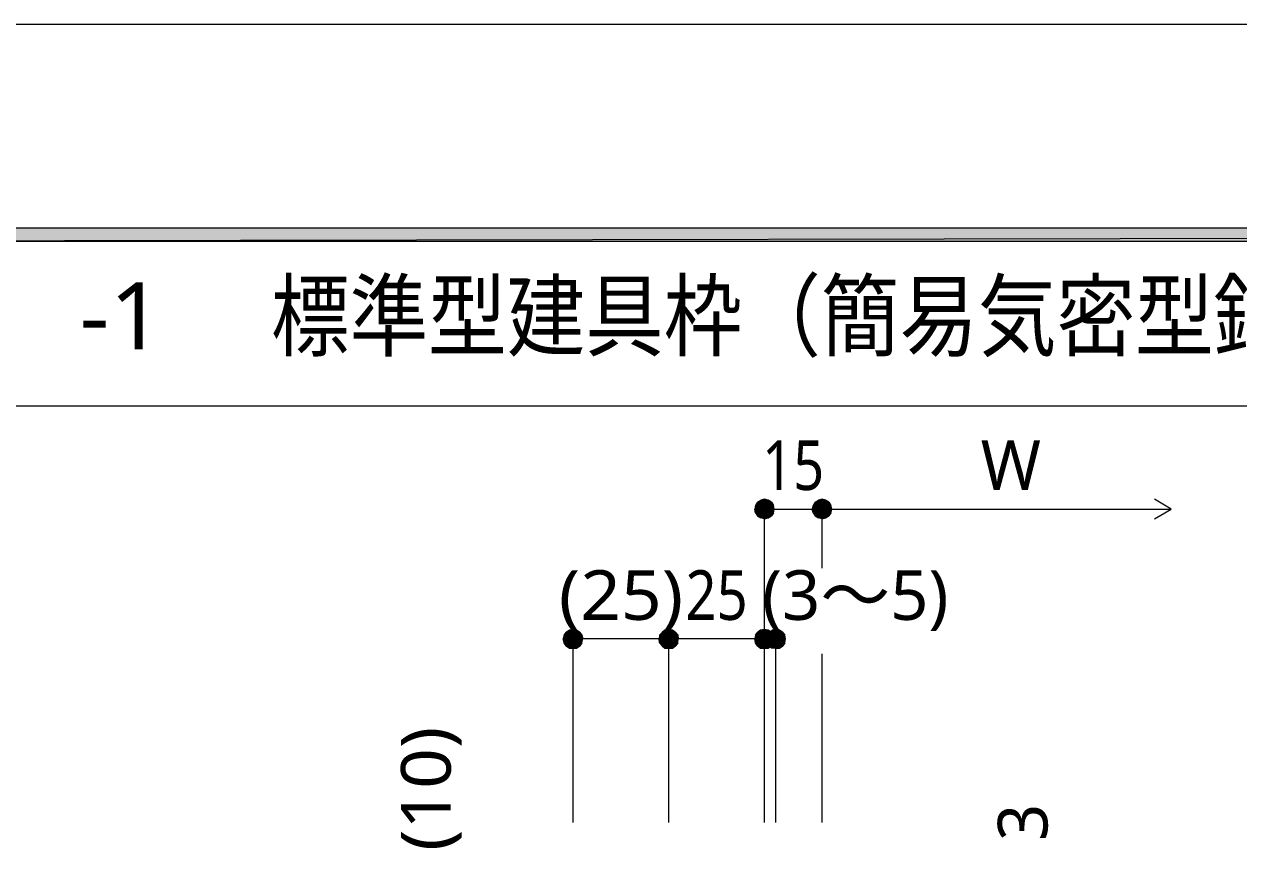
# Model space of a CAD drawing. Header units: millimetres. Extents: x 0 to 420, y 0 to 297.
# Drawn here: x 33.3 to 96.8, y 253.8 to 297 of the extents above; entities that cross this region are included whole.
import ezdxf
from ezdxf.enums import TextEntityAlignment as Align

# ---------------------------------------------------------------- set-up
doc = ezdxf.new("R2010")
doc.units = ezdxf.units.MM
doc.styles.add('kst32b', font='NotoSansJP-Variable.ttf')

msp = doc.modelspace()

# ---------------------------------------------------------------- hatches: boundary and pattern name
h = msp.add_hatch(color=7)
h.paths.add_polyline_path([(394.166, 285.623), (394.166, 286.321), (26.183, 285.623), (394.166, 285.623)])
h.paths.add_polyline_path([(394.166, 286.321), (26.183, 285.623), (26.183, 286.321), (394.166, 286.321)])
h = msp.add_hatch(color=7)
h.paths.add_polyline_path([(71.522, 271.801), (71.48, 271.611), (71.988, 271.611), (71.522, 271.801)])
h.paths.add_polyline_path([(71.48, 271.611), (71.988, 271.611), (71.522, 271.42), (71.48, 271.611)])
h.paths.add_polyline_path([(71.988, 271.611), (71.522, 271.42), (71.628, 271.251), (71.988, 271.611)])
h = msp.add_hatch(color=7)
h.paths.add_polyline_path([(71.988, 272.119), (71.797, 272.076), (71.988, 271.611), (71.988, 272.119)])
h.paths.add_polyline_path([(71.797, 272.076), (71.988, 271.611), (71.628, 271.971), (71.797, 272.076)])
h.paths.add_polyline_path([(71.988, 271.611), (71.628, 271.971), (71.522, 271.801), (71.988, 271.611)])
for points in [[(72.178, 272.076), (71.988, 272.119), (71.988, 271.611), (72.178, 272.076)], [(75.184, 272.076), (74.994, 272.119), (74.994, 271.611), (75.184, 272.076)], [(61.786, 264.329), (61.976, 264.308), (61.976, 264.816), (61.786, 264.329)], [(62.167, 265.282), (61.976, 265.303), (61.976, 264.816), (62.167, 265.282)], [(66.781, 264.329), (66.971, 264.308), (66.971, 264.816), (66.781, 264.329)], [(67.183, 265.282), (66.971, 265.303), (66.971, 264.816), (67.183, 265.282)], [(72.771, 265.282), (72.581, 265.303), (72.581, 264.816), (72.771, 265.282)]]:
    msp.add_hatch(color=7).paths.add_polyline_path(points)
h = msp.add_hatch(color=7)
h.paths.add_polyline_path([(72.496, 271.611), (72.454, 271.801), (71.988, 271.611), (72.496, 271.611)])
h.paths.add_polyline_path([(72.454, 271.801), (71.988, 271.611), (72.348, 271.971), (72.454, 271.801)])
h.paths.add_polyline_path([(71.988, 271.611), (72.348, 271.971), (72.178, 272.076), (71.988, 271.611)])
h = msp.add_hatch(color=7)
h.paths.add_polyline_path([(74.528, 271.801), (74.486, 271.611), (74.994, 271.611), (74.528, 271.801)])
h.paths.add_polyline_path([(74.486, 271.611), (74.994, 271.611), (74.528, 271.42), (74.486, 271.611)])
h.paths.add_polyline_path([(74.994, 271.611), (74.528, 271.42), (74.634, 271.251), (74.994, 271.611)])
h = msp.add_hatch(color=7)
h.paths.add_polyline_path([(74.994, 272.119), (74.803, 272.076), (74.994, 271.611), (74.994, 272.119)])
h.paths.add_polyline_path([(74.803, 272.076), (74.994, 271.611), (74.634, 271.971), (74.803, 272.076)])
h.paths.add_polyline_path([(74.994, 271.611), (74.634, 271.971), (74.528, 271.801), (74.994, 271.611)])
h = msp.add_hatch(color=7)
h.paths.add_polyline_path([(75.502, 271.611), (75.459, 271.801), (74.994, 271.611), (75.502, 271.611)])
h.paths.add_polyline_path([(75.459, 271.801), (74.994, 271.611), (75.353, 271.971), (75.459, 271.801)])
h.paths.add_polyline_path([(74.994, 271.611), (75.353, 271.971), (75.184, 272.076), (74.994, 271.611)])
h = msp.add_hatch(color=7)
h.paths.add_polyline_path([(71.628, 271.251), (71.797, 271.145), (71.988, 271.611), (71.628, 271.251)])
h.paths.add_polyline_path([(71.797, 271.145), (71.988, 271.611), (71.988, 271.103), (71.797, 271.145)])
h.paths.add_polyline_path([(71.988, 271.611), (71.988, 271.103), (72.178, 271.145), (71.988, 271.611)])
h = msp.add_hatch(color=7)
h.paths.add_polyline_path([(72.178, 271.145), (72.348, 271.251), (71.988, 271.611), (72.178, 271.145)])
h.paths.add_polyline_path([(72.348, 271.251), (71.988, 271.611), (72.454, 271.42), (72.348, 271.251)])
h.paths.add_polyline_path([(71.988, 271.611), (72.454, 271.42), (72.496, 271.611), (71.988, 271.611)])
h = msp.add_hatch(color=7)
h.paths.add_polyline_path([(74.634, 271.251), (74.803, 271.145), (74.994, 271.611), (74.634, 271.251)])
h.paths.add_polyline_path([(74.803, 271.145), (74.994, 271.611), (74.994, 271.103), (74.803, 271.145)])
h.paths.add_polyline_path([(74.994, 271.611), (74.994, 271.103), (75.184, 271.145), (74.994, 271.611)])
h = msp.add_hatch(color=7)
h.paths.add_polyline_path([(75.184, 271.145), (75.353, 271.251), (74.994, 271.611), (75.184, 271.145)])
h.paths.add_polyline_path([(75.353, 271.251), (74.994, 271.611), (75.459, 271.42), (75.353, 271.251)])
h.paths.add_polyline_path([(74.994, 271.611), (75.459, 271.42), (75.502, 271.611), (74.994, 271.611)])
h = msp.add_hatch(color=7)
h.paths.add_polyline_path([(61.786, 265.282), (61.616, 265.155), (61.976, 264.816), (61.786, 265.282)])
h.paths.add_polyline_path([(61.616, 265.155), (61.976, 264.816), (61.51, 265.007), (61.616, 265.155)])
h.paths.add_polyline_path([(61.976, 264.816), (61.51, 265.007), (61.468, 264.816), (61.976, 264.816)])
h = msp.add_hatch(color=7)
h.paths.add_polyline_path([(61.51, 265.007), (61.468, 264.816), (61.976, 264.816), (61.51, 265.007)])
h.paths.add_polyline_path([(61.468, 264.816), (61.976, 264.816), (61.51, 264.604), (61.468, 264.816)])
h.paths.add_polyline_path([(61.976, 264.816), (61.51, 264.604), (61.616, 264.456), (61.976, 264.816)])
h = msp.add_hatch(color=7)
h.paths.add_polyline_path([(61.468, 264.816), (61.51, 264.604), (61.976, 264.816), (61.468, 264.816)])
h.paths.add_polyline_path([(61.51, 264.604), (61.976, 264.816), (61.616, 264.456), (61.51, 264.604)])
h.paths.add_polyline_path([(61.976, 264.816), (61.616, 264.456), (61.786, 264.329), (61.976, 264.816)])
h = msp.add_hatch(color=7)
h.paths.add_polyline_path([(61.976, 265.303), (61.786, 265.282), (61.976, 264.816), (61.976, 265.303)])
h.paths.add_polyline_path([(61.786, 265.282), (61.976, 264.816), (61.616, 265.155), (61.786, 265.282)])
h.paths.add_polyline_path([(61.976, 264.816), (61.616, 265.155), (61.51, 265.007), (61.976, 264.816)])
h = msp.add_hatch(color=7)
h.paths.add_polyline_path([(61.616, 264.456), (61.786, 264.329), (61.976, 264.816), (61.616, 264.456)])
h.paths.add_polyline_path([(61.786, 264.329), (61.976, 264.816), (61.976, 264.308), (61.786, 264.329)])
h.paths.add_polyline_path([(61.976, 264.816), (61.976, 264.308), (62.167, 264.329), (61.976, 264.816)])
h = msp.add_hatch(color=7)
h.paths.add_polyline_path([(62.336, 265.155), (62.167, 265.282), (61.976, 264.816), (62.336, 265.155)])
h.paths.add_polyline_path([(62.167, 265.282), (61.976, 264.816), (61.976, 265.303), (62.167, 265.282)])
h.paths.add_polyline_path([(61.976, 264.816), (61.976, 265.303), (61.786, 265.282), (61.976, 264.816)])
h = msp.add_hatch(color=7)
h.paths.add_polyline_path([(62.484, 264.816), (62.442, 265.007), (61.976, 264.816), (62.484, 264.816)])
h.paths.add_polyline_path([(62.442, 265.007), (61.976, 264.816), (62.336, 265.155), (62.442, 265.007)])
h.paths.add_polyline_path([(61.976, 264.816), (62.336, 265.155), (62.167, 265.282), (61.976, 264.816)])
h = msp.add_hatch(color=7)
h.paths.add_polyline_path([(62.442, 264.604), (62.484, 264.816), (61.976, 264.816), (62.442, 264.604)])
h.paths.add_polyline_path([(62.484, 264.816), (61.976, 264.816), (62.442, 265.007), (62.484, 264.816)])
h.paths.add_polyline_path([(61.976, 264.816), (62.442, 265.007), (62.336, 265.155), (61.976, 264.816)])
h = msp.add_hatch(color=7)
h.paths.add_polyline_path([(61.976, 264.308), (62.167, 264.329), (61.976, 264.816), (61.976, 264.308)])
h.paths.add_polyline_path([(62.167, 264.329), (61.976, 264.816), (62.336, 264.456), (62.167, 264.329)])
h.paths.add_polyline_path([(61.976, 264.816), (62.336, 264.456), (62.442, 264.604), (61.976, 264.816)])
h = msp.add_hatch(color=7)
h.paths.add_polyline_path([(62.167, 264.329), (62.336, 264.456), (61.976, 264.816), (62.167, 264.329)])
h.paths.add_polyline_path([(62.336, 264.456), (61.976, 264.816), (62.442, 264.604), (62.336, 264.456)])
h.paths.add_polyline_path([(61.976, 264.816), (62.442, 264.604), (62.484, 264.816), (61.976, 264.816)])
h = msp.add_hatch(color=7)
h.paths.add_polyline_path([(66.781, 265.282), (66.633, 265.155), (66.971, 264.816), (66.781, 265.282)])
h.paths.add_polyline_path([(66.633, 265.155), (66.971, 264.816), (66.506, 265.007), (66.633, 265.155)])
h.paths.add_polyline_path([(66.971, 264.816), (66.506, 265.007), (66.485, 264.816), (66.971, 264.816)])
h = msp.add_hatch(color=7)
h.paths.add_polyline_path([(66.506, 265.007), (66.485, 264.816), (66.971, 264.816), (66.506, 265.007)])
h.paths.add_polyline_path([(66.485, 264.816), (66.971, 264.816), (66.506, 264.604), (66.485, 264.816)])
h.paths.add_polyline_path([(66.971, 264.816), (66.506, 264.604), (66.633, 264.456), (66.971, 264.816)])
h = msp.add_hatch(color=7)
h.paths.add_polyline_path([(66.485, 264.816), (66.506, 264.604), (66.971, 264.816), (66.485, 264.816)])
h.paths.add_polyline_path([(66.506, 264.604), (66.971, 264.816), (66.633, 264.456), (66.506, 264.604)])
h.paths.add_polyline_path([(66.971, 264.816), (66.633, 264.456), (66.781, 264.329), (66.971, 264.816)])
h = msp.add_hatch(color=7)
h.paths.add_polyline_path([(66.971, 265.303), (66.781, 265.282), (66.971, 264.816), (66.971, 265.303)])
h.paths.add_polyline_path([(66.781, 265.282), (66.971, 264.816), (66.633, 265.155), (66.781, 265.282)])
h.paths.add_polyline_path([(66.971, 264.816), (66.633, 265.155), (66.506, 265.007), (66.971, 264.816)])
h = msp.add_hatch(color=7)
h.paths.add_polyline_path([(66.633, 264.456), (66.781, 264.329), (66.971, 264.816), (66.633, 264.456)])
h.paths.add_polyline_path([(66.781, 264.329), (66.971, 264.816), (66.971, 264.308), (66.781, 264.329)])
h.paths.add_polyline_path([(66.971, 264.816), (66.971, 264.308), (67.183, 264.329), (66.971, 264.816)])
h = msp.add_hatch(color=7)
h.paths.add_polyline_path([(67.331, 265.155), (67.183, 265.282), (66.971, 264.816), (67.331, 265.155)])
h.paths.add_polyline_path([(67.183, 265.282), (66.971, 264.816), (66.971, 265.303), (67.183, 265.282)])
h.paths.add_polyline_path([(66.971, 264.816), (66.971, 265.303), (66.781, 265.282), (66.971, 264.816)])
h = msp.add_hatch(color=7)
h.paths.add_polyline_path([(67.479, 264.816), (67.458, 265.007), (66.971, 264.816), (67.479, 264.816)])
h.paths.add_polyline_path([(67.458, 265.007), (66.971, 264.816), (67.331, 265.155), (67.458, 265.007)])
h.paths.add_polyline_path([(66.971, 264.816), (67.331, 265.155), (67.183, 265.282), (66.971, 264.816)])
h = msp.add_hatch(color=7)
h.paths.add_polyline_path([(67.458, 264.604), (67.479, 264.816), (66.971, 264.816), (67.458, 264.604)])
h.paths.add_polyline_path([(67.479, 264.816), (66.971, 264.816), (67.458, 265.007), (67.479, 264.816)])
h.paths.add_polyline_path([(66.971, 264.816), (67.458, 265.007), (67.331, 265.155), (66.971, 264.816)])
h = msp.add_hatch(color=7)
h.paths.add_polyline_path([(67.183, 264.329), (67.331, 264.456), (66.971, 264.816), (67.183, 264.329)])
h.paths.add_polyline_path([(67.331, 264.456), (66.971, 264.816), (67.458, 264.604), (67.331, 264.456)])
h.paths.add_polyline_path([(66.971, 264.816), (67.458, 264.604), (67.479, 264.816), (66.971, 264.816)])
h = msp.add_hatch(color=7)
h.paths.add_polyline_path([(66.971, 264.308), (67.183, 264.329), (66.971, 264.816), (66.971, 264.308)])
h.paths.add_polyline_path([(67.183, 264.329), (66.971, 264.816), (67.331, 264.456), (67.183, 264.329)])
h.paths.add_polyline_path([(66.971, 264.816), (67.331, 264.456), (67.458, 264.604), (66.971, 264.816)])
h = msp.add_hatch(color=7)
h.paths.add_polyline_path([(71.776, 265.282), (71.628, 265.155), (71.988, 264.816), (71.776, 265.282)])
h.paths.add_polyline_path([(71.628, 265.155), (71.988, 264.816), (71.522, 265.007), (71.628, 265.155)])
h.paths.add_polyline_path([(71.988, 264.816), (71.522, 265.007), (71.48, 264.816), (71.988, 264.816)])
h = msp.add_hatch(color=7)
h.paths.add_polyline_path([(71.522, 265.007), (71.48, 264.816), (71.988, 264.816), (71.522, 265.007)])
h.paths.add_polyline_path([(71.48, 264.816), (71.988, 264.816), (71.522, 264.604), (71.48, 264.816)])
h.paths.add_polyline_path([(71.988, 264.816), (71.522, 264.604), (71.628, 264.456), (71.988, 264.816)])
h = msp.add_hatch(color=7)
h.paths.add_polyline_path([(71.48, 264.816), (71.522, 264.604), (71.988, 264.816), (71.48, 264.816)])
h.paths.add_polyline_path([(71.522, 264.604), (71.988, 264.816), (71.628, 264.456), (71.522, 264.604)])
h.paths.add_polyline_path([(71.988, 264.816), (71.628, 264.456), (71.776, 264.329), (71.988, 264.816)])
h = msp.add_hatch(color=7)
h.paths.add_polyline_path([(71.988, 265.303), (71.776, 265.282), (71.988, 264.816), (71.988, 265.303)])
h.paths.add_polyline_path([(71.776, 265.282), (71.988, 264.816), (71.628, 265.155), (71.776, 265.282)])
h.paths.add_polyline_path([(71.988, 264.816), (71.628, 265.155), (71.522, 265.007), (71.988, 264.816)])
h = msp.add_hatch(color=7)
h.paths.add_polyline_path([(71.628, 264.456), (71.776, 264.329), (71.988, 264.816), (71.628, 264.456)])
h.paths.add_polyline_path([(71.776, 264.329), (71.988, 264.816), (71.988, 264.308), (71.776, 264.329)])
h = msp.add_hatch(color=7)
h.paths.add_polyline_path([(72.348, 265.155), (72.178, 265.282), (71.988, 264.816), (72.348, 265.155)])
h.paths.add_polyline_path([(72.178, 265.282), (71.988, 264.816), (71.988, 265.303), (72.178, 265.282)])
h.paths.add_polyline_path([(71.988, 264.816), (71.988, 265.303), (71.776, 265.282), (71.988, 264.816)])
h = msp.add_hatch(color=7)
h.paths.add_polyline_path([(71.776, 264.329), (71.988, 264.308), (71.988, 264.816), (71.776, 264.329)])
h.paths.add_polyline_path([(71.988, 264.308), (71.988, 264.816), (72.178, 264.329), (71.988, 264.308)])
h.paths.add_polyline_path([(71.988, 264.816), (72.178, 264.329), (72.348, 264.456), (71.988, 264.816)])
h = msp.add_hatch(color=7)
h.paths.add_polyline_path([(72.454, 265.007), (72.348, 265.155), (71.988, 264.816), (72.454, 265.007)])
h.paths.add_polyline_path([(72.348, 265.155), (71.988, 264.816), (72.178, 265.282), (72.348, 265.155)])
h.paths.add_polyline_path([(71.988, 264.816), (72.178, 265.282), (71.988, 265.303), (71.988, 264.816)])
h = msp.add_hatch(color=7)
h.paths.add_polyline_path([(72.454, 264.604), (72.496, 264.816), (71.988, 264.816), (72.454, 264.604)])
h.paths.add_polyline_path([(72.496, 264.816), (71.988, 264.816), (72.454, 265.007), (72.496, 264.816)])
h.paths.add_polyline_path([(71.988, 264.816), (72.454, 265.007), (72.348, 265.155), (71.988, 264.816)])
h = msp.add_hatch(color=7)
h.paths.add_polyline_path([(72.348, 264.456), (72.454, 264.604), (71.988, 264.816), (72.348, 264.456)])
h.paths.add_polyline_path([(72.454, 264.604), (71.988, 264.816), (72.496, 264.816), (72.454, 264.604)])
h.paths.add_polyline_path([(71.988, 264.816), (72.496, 264.816), (72.454, 265.007), (71.988, 264.816)])
h = msp.add_hatch(color=7)
h.paths.add_polyline_path([(71.988, 264.308), (72.178, 264.329), (71.988, 264.816), (71.988, 264.308)])
h.paths.add_polyline_path([(72.178, 264.329), (71.988, 264.816), (72.348, 264.456), (72.178, 264.329)])
h.paths.add_polyline_path([(71.988, 264.816), (72.348, 264.456), (72.454, 264.604), (71.988, 264.816)])
h = msp.add_hatch(color=7)
h.paths.add_polyline_path([(72.115, 265.007), (72.073, 264.816), (72.581, 264.816), (72.115, 265.007)])
h.paths.add_polyline_path([(72.073, 264.816), (72.581, 264.816), (72.115, 264.604), (72.073, 264.816)])
h.paths.add_polyline_path([(72.581, 264.816), (72.115, 264.604), (72.221, 264.456), (72.581, 264.816)])
h = msp.add_hatch(color=7)
h.paths.add_polyline_path([(72.581, 265.303), (72.39, 265.282), (72.581, 264.816), (72.581, 265.303)])
h.paths.add_polyline_path([(72.39, 265.282), (72.581, 264.816), (72.221, 265.155), (72.39, 265.282)])
h.paths.add_polyline_path([(72.581, 264.816), (72.221, 265.155), (72.115, 265.007), (72.581, 264.816)])
h = msp.add_hatch(color=7)
h.paths.add_polyline_path([(72.221, 264.456), (72.39, 264.329), (72.581, 264.816), (72.221, 264.456)])
h.paths.add_polyline_path([(72.39, 264.329), (72.581, 264.816), (72.581, 264.308), (72.39, 264.329)])
h.paths.add_polyline_path([(72.581, 264.816), (72.581, 264.308), (72.771, 264.329), (72.581, 264.816)])
h = msp.add_hatch(color=7)
h.paths.add_polyline_path([(73.088, 264.816), (73.046, 265.007), (72.581, 264.816), (73.088, 264.816)])
h.paths.add_polyline_path([(73.046, 265.007), (72.581, 264.816), (72.94, 265.155), (73.046, 265.007)])
h.paths.add_polyline_path([(72.581, 264.816), (72.94, 265.155), (72.771, 265.282), (72.581, 264.816)])
h = msp.add_hatch(color=7)
h.paths.add_polyline_path([(72.771, 264.329), (72.94, 264.456), (72.581, 264.816), (72.771, 264.329)])
h.paths.add_polyline_path([(72.94, 264.456), (72.581, 264.816), (73.046, 264.604), (72.94, 264.456)])
h.paths.add_polyline_path([(72.581, 264.816), (73.046, 264.604), (73.088, 264.816), (72.581, 264.816)])

# ---------------------------------------------------------------- linework, layer by layer
at = {"lineweight": 13}
msp.add_lwpolyline([(0.191, 0), (0.191, 296.968), (420.158, 296.968), (420.158, 0)], close=True, dxfattribs=at)
at = {"lineweight": 0}
for points in [[(394.166, 285.623), (394.166, 286.321), (26.183, 285.623)], [(394.166, 286.321), (26.183, 285.623), (26.183, 286.321)], [(71.522, 271.801), (71.48, 271.611), (71.988, 271.611)], [(71.988, 271.611), (71.628, 271.971), (71.522, 271.801)], [(71.797, 272.076), (71.988, 271.611), (71.628, 271.971)], [(71.988, 272.119), (71.797, 272.076), (71.988, 271.611)], [(72.178, 272.076), (71.988, 272.119), (71.988, 271.611)], [(71.988, 271.611), (72.348, 271.971), (72.178, 272.076)], [(72.454, 271.801), (71.988, 271.611), (72.348, 271.971)], [(72.496, 271.611), (72.454, 271.801), (71.988, 271.611)], [(74.528, 271.801), (74.486, 271.611), (74.994, 271.611)], [(74.994, 271.611), (74.634, 271.971), (74.528, 271.801)], [(74.803, 272.076), (74.994, 271.611), (74.634, 271.971)], [(74.994, 272.119), (74.803, 272.076), (74.994, 271.611)], [(75.184, 272.076), (74.994, 272.119), (74.994, 271.611)], [(74.994, 271.611), (75.353, 271.971), (75.184, 272.076)], [(75.459, 271.801), (74.994, 271.611), (75.353, 271.971)], [(75.502, 271.611), (75.459, 271.801), (74.994, 271.611)], [(71.48, 271.611), (71.988, 271.611), (71.522, 271.42)], [(71.988, 271.611), (71.522, 271.42), (71.628, 271.251)], [(71.628, 271.251), (71.797, 271.145), (71.988, 271.611)], [(71.797, 271.145), (71.988, 271.611), (71.988, 271.103)], [(71.988, 271.611), (71.988, 271.103), (72.178, 271.145)], [(72.178, 271.145), (72.348, 271.251), (71.988, 271.611)], [(72.348, 271.251), (71.988, 271.611), (72.454, 271.42)], [(71.988, 271.611), (72.454, 271.42), (72.496, 271.611)], [(74.486, 271.611), (74.994, 271.611), (74.528, 271.42)], [(74.994, 271.611), (74.528, 271.42), (74.634, 271.251)], [(74.634, 271.251), (74.803, 271.145), (74.994, 271.611)], [(74.803, 271.145), (74.994, 271.611), (74.994, 271.103)], [(74.994, 271.611), (74.994, 271.103), (75.184, 271.145)], [(75.184, 271.145), (75.353, 271.251), (74.994, 271.611)], [(75.353, 271.251), (74.994, 271.611), (75.459, 271.42)], [(74.994, 271.611), (75.459, 271.42), (75.502, 271.611)], [(61.976, 264.816), (61.51, 265.007), (61.468, 264.816)], [(61.51, 265.007), (61.468, 264.816), (61.976, 264.816)], [(61.468, 264.816), (61.51, 264.604), (61.976, 264.816)], [(61.468, 264.816), (61.976, 264.816), (61.51, 264.604)], [(61.616, 265.155), (61.976, 264.816), (61.51, 265.007)], [(61.976, 264.816), (61.616, 265.155), (61.51, 265.007)], [(61.51, 264.604), (61.976, 264.816), (61.616, 264.456)], [(61.976, 264.816), (61.51, 264.604), (61.616, 264.456)], [(61.786, 265.282), (61.616, 265.155), (61.976, 264.816)], [(61.786, 265.282), (61.976, 264.816), (61.616, 265.155)], [(61.976, 264.816), (61.616, 264.456), (61.786, 264.329)], [(61.616, 264.456), (61.786, 264.329), (61.976, 264.816)], [(61.976, 264.816), (61.976, 265.303), (61.786, 265.282)], [(61.976, 265.303), (61.786, 265.282), (61.976, 264.816)], [(61.786, 264.329), (61.976, 264.308), (61.976, 264.816)], [(61.786, 264.329), (61.976, 264.816), (61.976, 264.308)], [(62.167, 265.282), (61.976, 264.816), (61.976, 265.303)], [(62.167, 265.282), (61.976, 265.303), (61.976, 264.816)], [(62.336, 265.155), (62.167, 265.282), (61.976, 264.816)], [(61.976, 264.816), (62.336, 265.155), (62.167, 265.282)], [(61.976, 264.816), (62.442, 265.007), (62.336, 265.155)], [(62.442, 265.007), (61.976, 264.816), (62.336, 265.155)], [(62.484, 264.816), (61.976, 264.816), (62.442, 265.007)], [(62.484, 264.816), (62.442, 265.007), (61.976, 264.816)], [(61.976, 264.308), (62.167, 264.329), (61.976, 264.816)], [(62.167, 264.329), (61.976, 264.816), (62.336, 264.456)], [(61.976, 264.816), (62.336, 264.456), (62.442, 264.604)], [(62.442, 264.604), (62.484, 264.816), (61.976, 264.816)], [(61.976, 264.816), (61.976, 264.308), (62.167, 264.329)], [(62.167, 264.329), (62.336, 264.456), (61.976, 264.816)], [(62.336, 264.456), (61.976, 264.816), (62.442, 264.604)], [(61.976, 264.816), (62.442, 264.604), (62.484, 264.816)], [(66.506, 265.007), (66.485, 264.816), (66.971, 264.816)], [(66.971, 264.816), (66.506, 265.007), (66.485, 264.816)], [(66.485, 264.816), (66.971, 264.816), (66.506, 264.604)], [(66.485, 264.816), (66.506, 264.604), (66.971, 264.816)], [(66.971, 264.816), (66.633, 265.155), (66.506, 265.007)], [(66.633, 265.155), (66.971, 264.816), (66.506, 265.007)], [(66.971, 264.816), (66.506, 264.604), (66.633, 264.456)], [(66.506, 264.604), (66.971, 264.816), (66.633, 264.456)], [(66.781, 265.282), (66.971, 264.816), (66.633, 265.155)], [(66.781, 265.282), (66.633, 265.155), (66.971, 264.816)], [(66.633, 264.456), (66.781, 264.329), (66.971, 264.816)], [(66.971, 264.816), (66.633, 264.456), (66.781, 264.329)], [(66.971, 265.303), (66.781, 265.282), (66.971, 264.816)], [(66.971, 264.816), (66.971, 265.303), (66.781, 265.282)], [(66.781, 264.329), (66.971, 264.816), (66.971, 264.308)], [(66.781, 264.329), (66.971, 264.308), (66.971, 264.816)], [(67.183, 265.282), (66.971, 265.303), (66.971, 264.816)], [(67.183, 265.282), (66.971, 264.816), (66.971, 265.303)], [(66.971, 264.816), (67.331, 265.155), (67.183, 265.282)], [(67.331, 265.155), (67.183, 265.282), (66.971, 264.816)], [(67.458, 265.007), (66.971, 264.816), (67.331, 265.155)], [(66.971, 264.816), (67.458, 265.007), (67.331, 265.155)], [(67.479, 264.816), (67.458, 265.007), (66.971, 264.816)], [(67.479, 264.816), (66.971, 264.816), (67.458, 265.007)], [(66.971, 264.816), (66.971, 264.308), (67.183, 264.329)], [(67.183, 264.329), (67.331, 264.456), (66.971, 264.816)], [(67.331, 264.456), (66.971, 264.816), (67.458, 264.604)], [(66.971, 264.816), (67.458, 264.604), (67.479, 264.816)], [(66.971, 264.308), (67.183, 264.329), (66.971, 264.816)], [(67.183, 264.329), (66.971, 264.816), (67.331, 264.456)], [(66.971, 264.816), (67.331, 264.456), (67.458, 264.604)], [(67.458, 264.604), (67.479, 264.816), (66.971, 264.816)], [(71.988, 264.816), (71.522, 265.007), (71.48, 264.816)], [(71.522, 265.007), (71.48, 264.816), (71.988, 264.816)], [(71.48, 264.816), (71.522, 264.604), (71.988, 264.816)], [(71.48, 264.816), (71.988, 264.816), (71.522, 264.604)], [(71.628, 265.155), (71.988, 264.816), (71.522, 265.007)], [(71.988, 264.816), (71.628, 265.155), (71.522, 265.007)], [(71.522, 264.604), (71.988, 264.816), (71.628, 264.456)], [(71.988, 264.816), (71.522, 264.604), (71.628, 264.456)], [(71.776, 265.282), (71.628, 265.155), (71.988, 264.816)], [(71.776, 265.282), (71.988, 264.816), (71.628, 265.155)], [(71.988, 264.816), (71.628, 264.456), (71.776, 264.329)], [(71.628, 264.456), (71.776, 264.329), (71.988, 264.816)], [(71.988, 264.816), (71.988, 265.303), (71.776, 265.282)], [(71.988, 265.303), (71.776, 265.282), (71.988, 264.816)], [(71.776, 264.329), (71.988, 264.308), (71.988, 264.816)], [(71.776, 264.329), (71.988, 264.816), (71.988, 264.308)], [(72.178, 265.282), (71.988, 264.816), (71.988, 265.303)], [(71.988, 264.816), (72.178, 265.282), (71.988, 265.303)], [(72.348, 265.155), (72.178, 265.282), (71.988, 264.816)], [(72.348, 265.155), (71.988, 264.816), (72.178, 265.282)], [(71.988, 264.816), (72.454, 265.007), (72.348, 265.155)], [(72.454, 265.007), (72.348, 265.155), (71.988, 264.816)], [(72.496, 264.816), (71.988, 264.816), (72.454, 265.007)], [(71.988, 264.816), (72.496, 264.816), (72.454, 265.007)], [(71.988, 264.308), (72.178, 264.329), (71.988, 264.816)], [(72.178, 264.329), (71.988, 264.816), (72.348, 264.456)], [(71.988, 264.816), (72.348, 264.456), (72.454, 264.604)], [(72.454, 264.604), (72.496, 264.816), (71.988, 264.816)], [(71.988, 264.308), (71.988, 264.816), (72.178, 264.329)], [(71.988, 264.816), (72.178, 264.329), (72.348, 264.456)], [(72.348, 264.456), (72.454, 264.604), (71.988, 264.816)], [(72.454, 264.604), (71.988, 264.816), (72.496, 264.816)], [(72.115, 265.007), (72.073, 264.816), (72.581, 264.816)], [(72.073, 264.816), (72.581, 264.816), (72.115, 264.604)], [(72.581, 264.816), (72.221, 265.155), (72.115, 265.007)], [(72.581, 264.816), (72.115, 264.604), (72.221, 264.456)], [(72.39, 265.282), (72.581, 264.816), (72.221, 265.155)], [(72.221, 264.456), (72.39, 264.329), (72.581, 264.816)], [(72.581, 265.303), (72.39, 265.282), (72.581, 264.816)], [(72.39, 264.329), (72.581, 264.816), (72.581, 264.308)], [(72.771, 265.282), (72.581, 265.303), (72.581, 264.816)], [(72.581, 264.816), (72.94, 265.155), (72.771, 265.282)], [(73.046, 265.007), (72.581, 264.816), (72.94, 265.155)], [(73.088, 264.816), (73.046, 265.007), (72.581, 264.816)], [(72.581, 264.816), (72.581, 264.308), (72.771, 264.329)], [(72.771, 264.329), (72.94, 264.456), (72.581, 264.816)], [(72.94, 264.456), (72.581, 264.816), (73.046, 264.604)], [(72.581, 264.816), (73.046, 264.604), (73.088, 264.816)]]:
    msp.add_lwpolyline(points, close=True, dxfattribs=at)
at = {"lineweight": 13}
for points in [[(394.166, 276.987), (26.183, 276.987)], [(92.371, 271.103), (93.239, 271.611), (92.371, 272.119)], [(71.988, 271.611), (74.994, 271.611)], [(71.988, 255.206), (71.988, 271.611)], [(74.994, 268.52), (74.994, 271.653)], [(74.994, 271.611), (93.239, 271.611)], [(66.971, 264.816), (61.976, 264.816)], [(61.976, 264.816), (61.976, 255.206)], [(66.971, 264.816), (66.971, 255.206)], [(72.581, 264.816), (71.988, 264.816), (66.971, 264.816)], [(72.581, 255.206), (72.581, 264.837)], [(74.994, 255.206), (74.994, 264.033)]]:
    msp.add_lwpolyline(points, dxfattribs=at)

# ---------------------------------------------------------------- texts
at = {"style": 'kst32b'}
for s, height, p, p2 in [('標準型建具枠（簡易気密型鋼製建具）', 3.49081, (46.186, 279.971), (116.002, 279.971)), ('-1', 3.4908, (36.174, 279.971), (40.537, 279.971)), ('15', 2.5989, (71.861, 272.605), (75.109, 272.605)), ('(25)', 2.5989, (61.235, 265.811), (67.732, 265.811)), ('25', 2.5989, (67.86, 265.811), (71.109, 265.811)), ('(3～5)', 2.5989, (71.861, 265.811), (81.607, 265.811)), ('(10)', 2.5989, (55.584, 253.725), (55.584, 260.222))]:
    msp.add_text(s, height=height, dxfattribs=at).set_placement(p, p2, align=Align.FIT)
msp.add_text('W', height=2.599, dxfattribs=at).set_placement((83.291, 272.605))
msp.add_text('3', height=2.599, rotation=90, dxfattribs=at).set_placement((86.783, 254.254))

doc.saveas('drawing.dxf')
